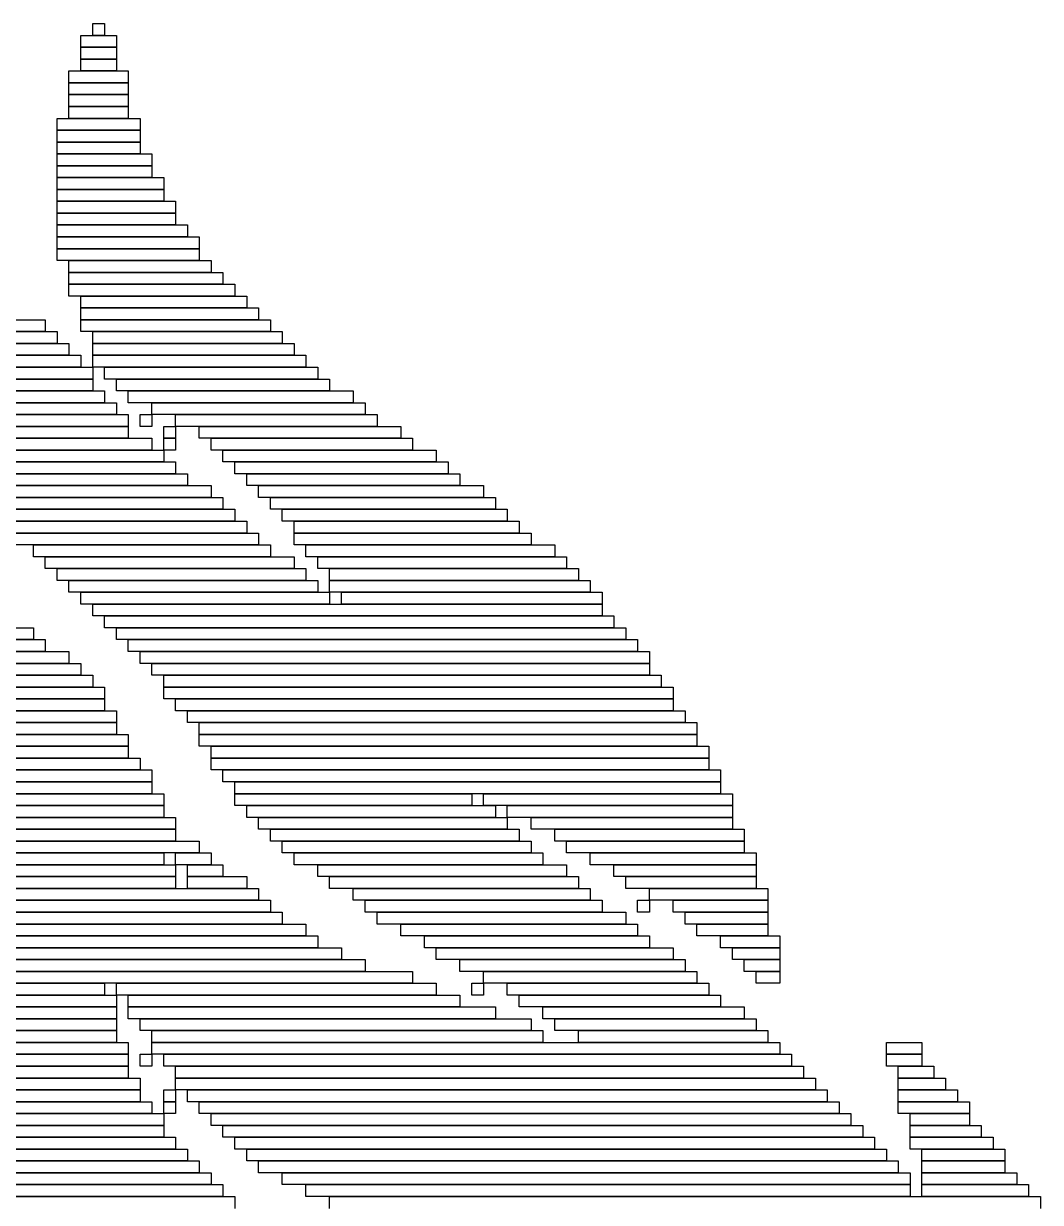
# Model space of a CAD drawing. Extents: x 343 to 660, y 321 to 684.
# Drawn here: x 514.2 to 600, y 513.5 to 613 of the extents above; entities that cross this region are included whole.
import ezdxf

# ---------------------------------------------------------------- set-up
doc = ezdxf.new("R2010")
doc.units = 0

msp = doc.modelspace()

# ---------------------------------------------------------------- linework, layer by layer
for p, q in [((520, 613), (521, 613)), ((520, 612), (520, 613)), ((521, 613), (521, 612)), ((519, 612), (522, 612)), ((519, 611), (519, 612)), ((521, 612), (520, 612)), ((522, 612), (522, 611)), ((522, 611), (519, 611)), ((519, 611), (522, 611)), ((519, 610), (519, 611)), ((522, 611), (522, 610)), ((522, 610), (519, 610)), ((519, 610), (522, 610)), ((519, 609), (519, 610)), ((522, 610), (522, 609)), ((518, 609), (523, 609)), ((518, 608), (518, 609)), ((522, 609), (519, 609)), ((523, 609), (523, 608)), ((523, 608), (518, 608)), ((518, 608), (523, 608)), ((518, 607), (518, 608)), ((523, 608), (523, 607)), ((523, 607), (518, 607)), ((518, 607), (523, 607)), ((518, 606), (518, 607)), ((523, 607), (523, 606)), ((523, 606), (518, 606)), ((518, 606), (523, 606)), ((518, 605), (518, 606)), ((523, 606), (523, 605)), ((517, 605), (524, 605)), ((517, 604), (517, 605)), ((523, 605), (518, 605)), ((524, 605), (524, 604)), ((524, 604), (517, 604)), ((517, 604), (524, 604)), ((517, 603), (517, 604)), ((524, 604), (524, 603)), ((524, 603), (517, 603)), ((517, 603), (524, 603)), ((517, 602), (517, 603)), ((524, 603), (524, 602)), ((524, 602), (517, 602)), ((517, 602), (525, 602)), ((517, 601), (517, 602)), ((525, 602), (525, 601)), ((525, 601), (517, 601)), ((517, 601), (525, 601)), ((517, 600), (517, 601)), ((525, 601), (525, 600)), ((525, 600), (517, 600)), ((517, 600), (526, 600)), ((517, 599), (517, 600)), ((526, 600), (526, 599)), ((526, 599), (517, 599)), ((517, 599), (526, 599)), ((517, 598), (517, 599)), ((526, 599), (526, 598)), ((526, 598), (517, 598)), ((517, 598), (527, 598)), ((517, 597), (517, 598)), ((527, 598), (527, 597)), ((527, 597), (517, 597)), ((517, 597), (527, 597)), ((517, 596), (517, 597)), ((527, 597), (527, 596)), ((527, 596), (517, 596)), ((517, 596), (528, 596)), ((517, 595), (517, 596)), ((528, 596), (528, 595)), ((528, 595), (517, 595)), ((517, 595), (529, 595)), ((517, 594), (517, 595)), ((529, 595), (529, 594)), ((529, 594), (517, 594)), ((517, 594), (529, 594)), ((517, 593), (517, 594)), ((529, 594), (529, 593)), ((529, 593), (517, 593)), ((518, 593), (530, 593)), ((518, 592), (518, 593)), ((530, 593), (530, 592)), ((530, 592), (518, 592)), ((518, 592), (531, 592)), ((518, 591), (518, 592)), ((531, 592), (531, 591)), ((531, 591), (518, 591)), ((518, 591), (532, 591)), ((518, 590), (518, 591)), ((532, 591), (532, 590)), ((532, 590), (518, 590)), ((519, 590), (533, 590)), ((519, 589), (519, 590)), ((533, 590), (533, 589)), ((533, 589), (519, 589)), ((519, 589), (534, 589)), ((519, 588), (519, 589)), ((534, 589), (534, 588)), ((488, 588), (516, 588)), ((516, 588), (516, 587)), ((534, 588), (519, 588)), ((519, 588), (535, 588)), ((519, 587), (519, 588)), ((535, 588), (535, 587)), ((516, 587), (488, 587)), ((489, 587), (517, 587)), ((517, 587), (517, 586)), ((535, 587), (519, 587)), ((520, 587), (536, 587)), ((520, 586), (520, 587)), ((536, 587), (536, 586)), ((517, 586), (489, 586)), ((491, 586), (518, 586)), ((518, 586), (518, 585)), ((536, 586), (520, 586)), ((520, 586), (537, 586)), ((520, 585), (520, 586)), ((537, 586), (537, 585)), ((518, 585), (491, 585)), ((492, 585), (519, 585)), ((519, 585), (519, 584)), ((537, 585), (520, 585)), ((520, 585), (538, 585)), ((520, 584), (520, 585)), ((538, 585), (538, 584)), ((519, 584), (492, 584)), ((493, 584), (520, 584)), ((538, 584), (520, 584)), ((520, 584), (520, 583)), ((521, 584), (539, 584)), ((521, 583), (521, 584)), ((539, 584), (539, 583)), ((520, 583), (493, 583)), ((496, 583), (520, 583)), ((520, 583), (520, 582)), ((539, 583), (521, 583)), ((522, 583), (540, 583)), ((522, 582), (522, 583)), ((540, 583), (540, 582)), ((520, 582), (496, 582)), ((497, 582), (521, 582)), ((521, 582), (521, 581)), ((540, 582), (522, 582)), ((523, 582), (542, 582)), ((523, 581), (523, 582)), ((542, 582), (542, 581)), ((521, 581), (497, 581)), ((499, 581), (522, 581)), ((522, 581), (522, 580)), ((542, 581), (523, 581)), ((525, 581), (543, 581)), ((525, 580), (525, 581)), ((543, 581), (543, 580)), ((522, 580), (499, 580)), ((500, 580), (523, 580)), ((523, 580), (523, 579)), ((524, 580), (525, 580)), ((524, 579), (524, 580)), ((543, 580), (525, 580)), ((525, 580), (525, 579)), ((527, 580), (544, 580)), ((527, 579), (527, 580)), ((544, 580), (544, 579)), ((523, 579), (500, 579)), ((501, 579), (523, 579)), ((523, 579), (523, 578)), ((525, 579), (524, 579)), ((526, 579), (527, 579)), ((526, 578), (526, 579)), ((544, 579), (527, 579)), ((527, 579), (527, 578)), ((529, 579), (546, 579)), ((529, 578), (529, 579)), ((546, 579), (546, 578)), ((523, 578), (501, 578)), ((503, 578), (525, 578)), ((525, 578), (525, 577)), ((527, 578), (526, 578)), ((526, 578), (527, 578)), ((526, 577), (526, 578)), ((527, 578), (527, 577)), ((546, 578), (529, 578)), ((530, 578), (547, 578)), ((530, 577), (530, 578)), ((547, 578), (547, 577)), ((525, 577), (503, 577)), ((504, 577), (526, 577)), ((527, 577), (526, 577)), ((526, 577), (526, 576)), ((547, 577), (530, 577)), ((531, 577), (549, 577)), ((531, 576), (531, 577)), ((549, 577), (549, 576)), ((526, 576), (504, 576)), ((505, 576), (527, 576)), ((527, 576), (527, 575)), ((549, 576), (531, 576)), ((532, 576), (550, 576)), ((532, 575), (532, 576)), ((550, 576), (550, 575)), ((527, 575), (505, 575)), ((507, 575), (528, 575)), ((528, 575), (528, 574)), ((550, 575), (532, 575)), ((533, 575), (551, 575)), ((533, 574), (533, 575)), ((551, 575), (551, 574)), ((528, 574), (507, 574)), ((508, 574), (530, 574)), ((530, 574), (530, 573)), ((551, 574), (533, 574)), ((534, 574), (553, 574)), ((534, 573), (534, 574)), ((553, 574), (553, 573)), ((530, 573), (508, 573)), ((509, 573), (531, 573)), ((531, 573), (531, 572)), ((553, 573), (534, 573)), ((535, 573), (554, 573)), ((535, 572), (535, 573)), ((554, 573), (554, 572)), ((531, 572), (509, 572)), ((510, 572), (532, 572)), ((532, 572), (532, 571)), ((554, 572), (535, 572)), ((536, 572), (555, 572)), ((536, 571), (536, 572)), ((555, 572), (555, 571)), ((532, 571), (510, 571)), ((512, 571), (533, 571)), ((533, 571), (533, 570)), ((555, 571), (536, 571)), ((537, 571), (556, 571)), ((537, 570), (537, 571)), ((556, 571), (556, 570)), ((533, 570), (512, 570)), ((513, 570), (534, 570)), ((534, 570), (534, 569)), ((556, 570), (537, 570)), ((537, 570), (557, 570)), ((537, 569), (537, 570)), ((557, 570), (557, 569)), ((534, 569), (513, 569)), ((515, 569), (535, 569)), ((515, 568), (515, 569)), ((535, 569), (535, 568)), ((557, 569), (537, 569)), ((538, 569), (559, 569)), ((538, 568), (538, 569)), ((559, 569), (559, 568)), ((535, 568), (515, 568)), ((516, 568), (537, 568)), ((516, 567), (516, 568)), ((537, 568), (537, 567)), ((559, 568), (538, 568)), ((539, 568), (560, 568)), ((539, 567), (539, 568)), ((560, 568), (560, 567)), ((537, 567), (516, 567)), ((517, 567), (538, 567)), ((517, 566), (517, 567)), ((538, 567), (538, 566)), ((560, 567), (539, 567)), ((540, 567), (561, 567)), ((540, 566), (540, 567)), ((561, 567), (561, 566)), ((538, 566), (517, 566)), ((518, 566), (539, 566)), ((518, 565), (518, 566)), ((539, 566), (539, 565)), ((561, 566), (540, 566)), ((540, 566), (562, 566)), ((540, 565), (540, 566)), ((562, 566), (562, 565)), ((539, 565), (518, 565)), ((519, 565), (540, 565)), ((519, 564), (519, 565)), ((562, 565), (540, 565)), ((540, 565), (540, 564)), ((541, 565), (563, 565)), ((541, 564), (541, 565)), ((563, 565), (563, 564)), ((540, 564), (519, 564)), ((520, 564), (563, 564)), ((520, 563), (520, 564)), ((563, 564), (541, 564)), ((563, 564), (563, 563)), ((563, 563), (520, 563)), ((521, 563), (564, 563)), ((521, 562), (521, 563)), ((564, 563), (564, 562)), ((467, 562), (515, 562)), ((515, 562), (515, 561)), ((564, 562), (521, 562)), ((522, 562), (565, 562)), ((522, 561), (522, 562)), ((565, 562), (565, 561)), ((515, 561), (467, 561)), ((468, 561), (516, 561)), ((516, 561), (516, 560)), ((565, 561), (522, 561)), ((523, 561), (566, 561)), ((523, 560), (523, 561)), ((566, 561), (566, 560)), ((516, 560), (468, 560)), ((469, 560), (518, 560)), ((518, 560), (518, 559)), ((566, 560), (523, 560)), ((524, 560), (567, 560)), ((524, 559), (524, 560)), ((567, 560), (567, 559)), ((518, 559), (469, 559)), ((470, 559), (519, 559)), ((519, 559), (519, 558)), ((567, 559), (524, 559)), ((525, 559), (567, 559)), ((525, 558), (525, 559)), ((567, 559), (567, 558)), ((519, 558), (470, 558)), ((471, 558), (520, 558)), ((520, 558), (520, 557)), ((567, 558), (525, 558)), ((526, 558), (568, 558)), ((526, 557), (526, 558)), ((568, 558), (568, 557)), ((520, 557), (471, 557)), ((472, 557), (521, 557)), ((521, 557), (521, 556)), ((568, 557), (526, 557)), ((526, 557), (569, 557)), ((526, 556), (526, 557)), ((569, 557), (569, 556)), ((521, 556), (472, 556)), ((473, 556), (521, 556)), ((521, 556), (521, 555)), ((569, 556), (526, 556)), ((527, 556), (569, 556)), ((527, 555), (527, 556)), ((569, 556), (569, 555)), ((521, 555), (473, 555)), ((473, 555), (522, 555)), ((522, 555), (522, 554)), ((569, 555), (527, 555)), ((528, 555), (570, 555)), ((528, 554), (528, 555)), ((570, 555), (570, 554)), ((522, 554), (473, 554)), ((474, 554), (522, 554)), ((522, 554), (522, 553)), ((570, 554), (528, 554)), ((529, 554), (571, 554)), ((529, 553), (529, 554)), ((571, 554), (571, 553)), ((522, 553), (474, 553)), ((475, 553), (523, 553)), ((523, 553), (523, 552)), ((571, 553), (529, 553)), ((529, 553), (571, 553)), ((529, 552), (529, 553)), ((571, 553), (571, 552)), ((523, 552), (475, 552)), ((475, 552), (523, 552)), ((523, 552), (523, 551)), ((571, 552), (529, 552)), ((530, 552), (572, 552)), ((530, 551), (530, 552)), ((572, 552), (572, 551)), ((523, 551), (475, 551)), ((476, 551), (524, 551)), ((524, 551), (524, 550)), ((572, 551), (530, 551)), ((530, 551), (572, 551)), ((530, 550), (530, 551)), ((572, 551), (572, 550)), ((524, 550), (476, 550)), ((476, 550), (525, 550)), ((525, 550), (525, 549)), ((572, 550), (530, 550)), ((531, 550), (573, 550)), ((531, 549), (531, 550)), ((573, 550), (573, 549)), ((525, 549), (476, 549)), ((477, 549), (525, 549)), ((525, 549), (525, 548)), ((573, 549), (531, 549)), ((532, 549), (573, 549)), ((532, 548), (532, 549)), ((573, 549), (573, 548)), ((525, 548), (477, 548)), ((477, 548), (526, 548)), ((526, 548), (526, 547)), ((573, 548), (532, 548)), ((532, 548), (552, 548)), ((532, 547), (532, 548)), ((552, 548), (552, 547)), ((553, 548), (574, 548)), ((553, 547), (553, 548)), ((574, 548), (574, 547)), ((526, 547), (477, 547)), ((477, 547), (526, 547)), ((526, 547), (526, 546)), ((552, 547), (532, 547)), ((533, 547), (554, 547)), ((533, 546), (533, 547)), ((574, 547), (553, 547)), ((554, 547), (554, 546)), ((555, 547), (574, 547)), ((555, 546), (555, 547)), ((574, 547), (574, 546)), ((526, 546), (477, 546)), ((478, 546), (527, 546)), ((527, 546), (527, 545)), ((554, 546), (533, 546)), ((534, 546), (555, 546)), ((534, 545), (534, 546)), ((574, 546), (555, 546)), ((555, 546), (555, 545)), ((557, 546), (574, 546)), ((557, 545), (557, 546)), ((574, 546), (574, 545)), ((468, 545), (527, 545)), ((527, 545), (478, 545)), ((527, 545), (527, 544)), ((555, 545), (534, 545)), ((535, 545), (556, 545)), ((535, 544), (535, 545)), ((556, 545), (556, 544)), ((574, 545), (557, 545)), ((559, 545), (575, 545)), ((559, 544), (559, 545)), ((575, 545), (575, 544)), ((527, 544), (468, 544)), ((469, 544), (529, 544)), ((529, 544), (529, 543)), ((556, 544), (535, 544)), ((536, 544), (557, 544)), ((536, 543), (536, 544)), ((557, 544), (557, 543)), ((575, 544), (559, 544)), ((560, 544), (575, 544)), ((560, 543), (560, 544)), ((575, 544), (575, 543)), ((529, 543), (469, 543)), ((469, 543), (526, 543)), ((526, 543), (526, 542)), ((527, 543), (530, 543)), ((527, 542), (527, 543)), ((530, 543), (530, 542)), ((557, 543), (536, 543)), ((537, 543), (558, 543)), ((537, 542), (537, 543)), ((558, 543), (558, 542)), ((575, 543), (560, 543)), ((562, 543), (576, 543)), ((562, 542), (562, 543)), ((576, 543), (576, 542)), ((526, 542), (469, 542)), ((470, 542), (527, 542)), ((530, 542), (527, 542)), ((527, 542), (527, 541)), ((528, 542), (531, 542)), ((528, 541), (528, 542)), ((531, 542), (531, 541)), ((558, 542), (537, 542)), ((539, 542), (560, 542)), ((539, 541), (539, 542)), ((560, 542), (560, 541)), ((576, 542), (562, 542)), ((564, 542), (576, 542)), ((564, 541), (564, 542)), ((576, 542), (576, 541)), ((527, 541), (470, 541)), ((471, 541), (527, 541)), ((527, 541), (527, 540)), ((531, 541), (528, 541)), ((528, 541), (533, 541)), ((528, 540), (528, 541)), ((533, 541), (533, 540)), ((560, 541), (539, 541)), ((540, 541), (561, 541)), ((540, 540), (540, 541)), ((561, 541), (561, 540)), ((576, 541), (564, 541)), ((565, 541), (576, 541)), ((565, 540), (565, 541)), ((576, 541), (576, 540)), ((527, 540), (471, 540)), ((472, 540), (534, 540)), ((533, 540), (528, 540)), ((534, 540), (534, 539)), ((561, 540), (540, 540)), ((542, 540), (562, 540)), ((542, 539), (542, 540)), ((562, 540), (562, 539)), ((576, 540), (565, 540)), ((567, 540), (577, 540)), ((567, 539), (567, 540)), ((577, 540), (577, 539)), ((534, 539), (472, 539)), ((473, 539), (535, 539)), ((535, 539), (535, 538)), ((562, 539), (542, 539)), ((543, 539), (563, 539)), ((543, 538), (543, 539)), ((563, 539), (563, 538)), ((566, 539), (567, 539)), ((566, 538), (566, 539)), ((577, 539), (567, 539)), ((567, 539), (567, 538)), ((569, 539), (577, 539)), ((569, 538), (569, 539)), ((577, 539), (577, 538)), ((535, 538), (473, 538)), ((474, 538), (536, 538)), ((536, 538), (536, 537)), ((563, 538), (543, 538)), ((544, 538), (565, 538)), ((544, 537), (544, 538)), ((565, 538), (565, 537)), ((567, 538), (566, 538)), ((577, 538), (569, 538)), ((570, 538), (577, 538)), ((570, 537), (570, 538)), ((577, 538), (577, 537)), ((536, 537), (474, 537)), ((475, 537), (538, 537)), ((538, 537), (538, 536)), ((565, 537), (544, 537)), ((546, 537), (566, 537)), ((546, 536), (546, 537)), ((566, 537), (566, 536)), ((577, 537), (570, 537)), ((571, 537), (577, 537)), ((571, 536), (571, 537)), ((577, 537), (577, 536)), ((538, 536), (475, 536)), ((476, 536), (539, 536)), ((539, 536), (539, 535)), ((566, 536), (546, 536)), ((548, 536), (567, 536)), ((548, 535), (548, 536)), ((567, 536), (567, 535)), ((577, 536), (571, 536)), ((573, 536), (578, 536)), ((573, 535), (573, 536)), ((578, 536), (578, 535)), ((539, 535), (476, 535)), ((477, 535), (541, 535)), ((541, 535), (541, 534)), ((567, 535), (548, 535)), ((549, 535), (569, 535)), ((549, 534), (549, 535)), ((569, 535), (569, 534)), ((578, 535), (573, 535)), ((574, 535), (578, 535)), ((574, 534), (574, 535)), ((578, 535), (578, 534)), ((541, 534), (477, 534)), ((478, 534), (543, 534)), ((543, 534), (543, 533)), ((569, 534), (549, 534)), ((551, 534), (570, 534)), ((551, 533), (551, 534)), ((570, 534), (570, 533)), ((578, 534), (574, 534)), ((575, 534), (578, 534)), ((575, 533), (575, 534)), ((578, 534), (578, 533)), ((543, 533), (478, 533)), ((479, 533), (547, 533)), ((547, 533), (547, 532)), ((570, 533), (551, 533)), ((553, 533), (571, 533)), ((553, 532), (553, 533)), ((571, 533), (571, 532)), ((578, 533), (575, 533)), ((576, 533), (578, 533)), ((576, 532), (576, 533)), ((578, 533), (578, 532)), ((547, 532), (479, 532)), ((480, 532), (521, 532)), ((521, 532), (521, 531)), ((522, 532), (549, 532)), ((522, 531), (522, 532)), ((549, 532), (549, 531)), ((552, 532), (553, 532)), ((552, 531), (552, 532)), ((571, 532), (553, 532)), ((553, 532), (553, 531)), ((555, 532), (572, 532)), ((555, 531), (555, 532)), ((572, 532), (572, 531)), ((578, 532), (576, 532)), ((521, 531), (480, 531)), ((482, 531), (522, 531)), ((549, 531), (522, 531)), ((522, 531), (522, 530)), ((523, 531), (551, 531)), ((523, 530), (523, 531)), ((551, 531), (551, 530)), ((553, 531), (552, 531)), ((572, 531), (555, 531)), ((556, 531), (573, 531)), ((556, 530), (556, 531)), ((573, 531), (573, 530)), ((522, 530), (482, 530)), ((483, 530), (522, 530)), ((522, 530), (522, 529)), ((551, 530), (523, 530)), ((523, 530), (554, 530)), ((523, 529), (523, 530)), ((554, 530), (554, 529)), ((573, 530), (556, 530)), ((558, 530), (575, 530)), ((558, 529), (558, 530)), ((575, 530), (575, 529)), ((522, 529), (483, 529)), ((484, 529), (522, 529)), ((522, 529), (522, 528)), ((554, 529), (523, 529)), ((524, 529), (557, 529)), ((524, 528), (524, 529)), ((557, 529), (557, 528)), ((575, 529), (558, 529)), ((559, 529), (576, 529)), ((559, 528), (559, 529)), ((576, 529), (576, 528)), ((522, 528), (484, 528)), ((486, 528), (522, 528)), ((522, 528), (522, 527)), ((557, 528), (524, 528)), ((525, 528), (558, 528)), ((525, 527), (525, 528)), ((558, 528), (558, 527)), ((576, 528), (559, 528)), ((561, 528), (577, 528)), ((561, 527), (561, 528)), ((577, 528), (577, 527)), ((522, 527), (486, 527)), ((487, 527), (523, 527)), ((523, 527), (523, 526)), ((558, 527), (525, 527)), ((525, 527), (578, 527)), ((525, 526), (525, 527)), ((577, 527), (561, 527)), ((578, 527), (578, 526)), ((587, 527), (590, 527)), ((587, 526), (587, 527)), ((590, 527), (590, 526)), ((523, 526), (487, 526)), ((488, 526), (523, 526)), ((523, 526), (523, 525)), ((524, 526), (525, 526)), ((524, 525), (524, 526)), ((578, 526), (525, 526)), ((525, 526), (525, 525)), ((526, 526), (579, 526)), ((526, 525), (526, 526)), ((579, 526), (579, 525)), ((590, 526), (587, 526)), ((587, 526), (590, 526)), ((587, 525), (587, 526)), ((590, 526), (590, 525)), ((523, 525), (488, 525)), ((490, 525), (523, 525)), ((523, 525), (523, 524)), ((525, 525), (524, 525)), ((579, 525), (526, 525)), ((527, 525), (580, 525)), ((527, 524), (527, 525)), ((580, 525), (580, 524)), ((590, 525), (587, 525)), ((588, 525), (591, 525)), ((588, 524), (588, 525)), ((591, 525), (591, 524)), ((523, 524), (490, 524)), ((491, 524), (524, 524)), ((524, 524), (524, 523)), ((580, 524), (527, 524)), ((527, 524), (581, 524)), ((527, 523), (527, 524)), ((581, 524), (581, 523)), ((591, 524), (588, 524)), ((588, 524), (592, 524)), ((588, 523), (588, 524)), ((592, 524), (592, 523)), ((524, 523), (491, 523)), ((493, 523), (524, 523)), ((524, 523), (524, 522)), ((526, 523), (527, 523)), ((526, 522), (526, 523)), ((581, 523), (527, 523)), ((527, 523), (527, 522)), ((528, 523), (582, 523)), ((528, 522), (528, 523)), ((582, 523), (582, 522)), ((592, 523), (588, 523)), ((588, 523), (593, 523)), ((588, 522), (588, 523)), ((593, 523), (593, 522)), ((524, 522), (493, 522)), ((494, 522), (525, 522)), ((525, 522), (525, 521)), ((527, 522), (526, 522)), ((526, 522), (527, 522)), ((526, 521), (526, 522)), ((527, 522), (527, 521)), ((582, 522), (528, 522)), ((529, 522), (583, 522)), ((529, 521), (529, 522)), ((583, 522), (583, 521)), ((593, 522), (588, 522)), ((588, 522), (594, 522)), ((588, 521), (588, 522)), ((594, 522), (594, 521)), ((525, 521), (494, 521)), ((497, 521), (526, 521)), ((527, 521), (526, 521)), ((526, 521), (526, 520)), ((583, 521), (529, 521)), ((530, 521), (584, 521)), ((530, 520), (530, 521)), ((584, 521), (584, 520)), ((594, 521), (588, 521)), ((589, 521), (594, 521)), ((589, 520), (589, 521)), ((594, 521), (594, 520)), ((526, 520), (497, 520)), ((498, 520), (526, 520)), ((526, 520), (526, 519)), ((584, 520), (530, 520)), ((531, 520), (585, 520)), ((531, 519), (531, 520)), ((585, 520), (585, 519)), ((594, 520), (589, 520)), ((589, 520), (595, 520)), ((589, 519), (589, 520)), ((595, 520), (595, 519)), ((526, 519), (498, 519)), ((498, 519), (527, 519)), ((527, 519), (527, 518)), ((585, 519), (531, 519)), ((532, 519), (586, 519)), ((532, 518), (532, 519)), ((586, 519), (586, 518)), ((595, 519), (589, 519)), ((589, 519), (596, 519)), ((589, 518), (589, 519)), ((596, 519), (596, 518)), ((433, 518), (528, 518)), ((527, 518), (498, 518)), ((528, 518), (528, 517)), ((586, 518), (532, 518)), ((533, 518), (587, 518)), ((533, 517), (533, 518)), ((587, 518), (587, 517)), ((596, 518), (589, 518)), ((590, 518), (597, 518)), ((590, 517), (590, 518)), ((597, 518), (597, 517)), ((528, 517), (433, 517)), ((435, 517), (529, 517)), ((529, 517), (529, 516)), ((587, 517), (533, 517)), ((534, 517), (588, 517)), ((534, 516), (534, 517)), ((588, 517), (588, 516)), ((597, 517), (590, 517)), ((590, 517), (597, 517)), ((590, 516), (590, 517)), ((597, 517), (597, 516)), ((529, 516), (435, 516)), ((437, 516), (530, 516)), ((530, 516), (530, 515)), ((588, 516), (534, 516)), ((536, 516), (589, 516)), ((536, 515), (536, 516)), ((589, 516), (589, 515)), ((597, 516), (590, 516)), ((590, 516), (598, 516)), ((590, 515), (590, 516)), ((598, 516), (598, 515)), ((530, 515), (437, 515)), ((439, 515), (531, 515)), ((531, 515), (531, 514)), ((589, 515), (536, 515)), ((538, 515), (589, 515)), ((538, 514), (538, 515)), ((589, 515), (589, 514)), ((598, 515), (590, 515)), ((590, 515), (599, 515)), ((590, 514), (590, 515)), ((599, 515), (599, 514)), ((531, 514), (439, 514)), ((442, 514), (532, 514)), ((532, 514), (532, 513)), ((589, 514), (538, 514)), ((540, 514), (600, 514)), ((540, 513), (540, 514)), ((599, 514), (590, 514)), ((600, 514), (600, 513))]:
    msp.add_line(p, q)

doc.saveas('drawing.dxf')
